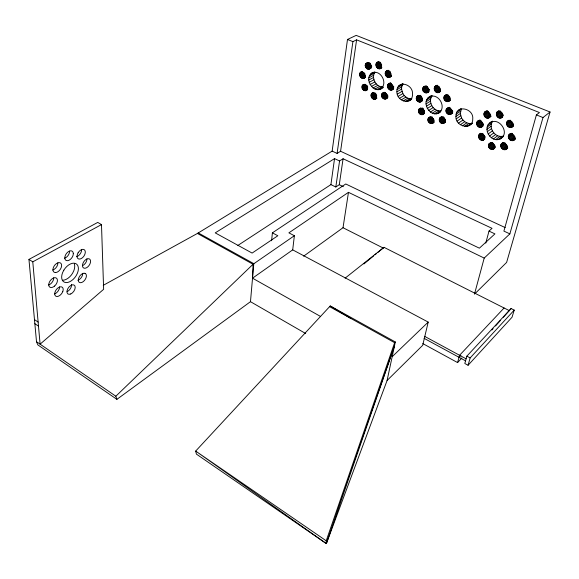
<?xml version="1.0" encoding="UTF-8"?>
<svg xmlns="http://www.w3.org/2000/svg" width="579" height="579" viewBox="0 0 579 579"><rect width="100%" height="100%" fill="white"/><g stroke="black" fill="none" stroke-linecap="round" stroke-linejoin="round"><path stroke-width="0.87" d="M365.356 77.42C361.325 81.451 356.635 72.722 362.114 71.499M361.984 87.255C361.564 82.862 367.817 84.281 367.527 87.936C367.933 92.314 361.701 90.896 361.984 87.255L366.094 85.004M370.111 63.176C373.021 66.643 368.461 72.122 365.776 67.374C363.294 63.958 368.693 60.571 370.401 64.609M383.298 87.407C373.998 96.237 362.041 77.181 373.267 72.259M376.763 98.292C372.789 102.324 368.078 93.668 373.542 92.401M36.506 341.711L40.103 344.172L103.634 289.305L101.491 224.601L97.75 222.416L28.95 259.399L36.506 341.711L37.852 344.91L116.9 399.351L250.475 301.681L252.524 278.188L253.052 264.263L294.364 235.725L288.878 232.852L348.471 192.329L484.21 258.082L509.86 233.873L542.993 117.544L550.05 111.993L356.172 35.377L347.494 39.466L332.143 151.119L197.425 233.446L103.236 285.338M382.929 86.915C375.937 87.277 371.016 77.876 374.902 72.18M381.764 67.786C377.197 72.042 372.811 62.112 379.144 61.483M381.547 95.521C381.185 91.106 387.532 92.546 387.228 96.244C387.575 100.652 381.25 99.204 381.547 95.521L385.585 93.197M391.274 76.327C386.996 80.799 382.01 71.507 387.988 70.276M393.561 88.942C389.327 93.414 384.34 84.179 390.289 82.942M326.368 543.623L326.216 540.793L195.673 451.084L326.368 543.623L394.465 345.931L394.632 342.696L395.319 341.965L330.233 305.965L195.673 451.084L196.419 454.124L326.368 543.623L387.09 380.497L395.319 341.965M396.897 91.837C396.369 79.381 412.965 83.702 412.552 93.769C412.986 106.123 396.557 101.803 396.897 91.837L401.58 89.115L401.696 86.893L403.085 83.774M69.56 251.112L69.48 252.314A5.522 3.452 -54.7 0 1 64.493 258.234M416.25 98.473C415.983 93.964 422.554 95.39 422.229 99.226C422.489 103.721 415.939 102.295 416.25 98.473L420.853 95.673L421.338 97.359L422.489 98.698L417.9 101.513M418.429 111.11C418.19 106.637 424.704 108.135 424.385 111.913C424.602 116.372 418.118 114.866 418.429 111.11L422.229 108.714M422.692 89.238C422.417 84.679 429.09 86.047 428.757 89.962C429.017 94.507 422.366 93.139 422.692 89.238L427.295 86.474L427.78 88.189L429.683 89.955L425.102 92.734M440.677 111.718C430.971 120.475 419.022 100.543 431.116 95.853M427.874 119.94C427.671 115.474 434.207 117.016 433.881 120.779C434.062 125.238 427.555 123.696 427.874 119.94L431.623 117.494M436.515 113.795L441.003 110.871C433.483 111.856 427.497 101.766 432.151 95.73M440.424 91.468C436.059 96.071 430.971 86.633 437.087 85.251M439.237 119.904C439.07 115.402 445.678 116.936 445.345 120.75C445.497 125.238 438.911 123.711 439.237 119.904L442.957 117.436M443.876 97.923C443.666 93.328 450.448 94.732 450.1 98.691C450.296 103.265 443.543 101.868 443.876 97.923L448.378 95.065L448.863 96.794L450.035 98.155L445.548 101.028M445.946 110.835C445.772 106.283 452.489 107.752 452.148 111.653C452.308 116.191 445.613 114.722 445.946 110.835L450.411 107.904L450.889 109.612L452.814 111.4L448.363 114.353M320.115 316.214L252.524 278.188L253.797 263.648L198.184 232.874M455.934 116.459C455.572 104.234 473.738 108.208 472.768 118.731C473.021 130.854 455.058 126.881 455.934 116.459L460.341 113.477L461.311 109.185L456.889 112.145M271.602 240.748L272.391 232.852L345.764 183.977L479.383 248.181L494.929 233.88L489.002 231.093L485.767 243.158M477.48 121.344C480.903 118.442 485.463 125.05 481.489 127.177C477.393 128.878 474.425 121.785 478.92 120.323M479.39 134.285C482.785 131.455 487.33 137.99 483.378 140.089C479.296 141.717 476.358 134.733 480.816 133.242M484.782 112.029C488.256 109.04 492.881 115.764 488.828 117.928C484.681 119.687 481.677 112.492 486.222 111.023M489.306 123.349C498.555 115.482 511.011 133.373 500.061 139.018C490.218 143.303 481.33 126.844 491.441 121.8M488.408 145.684C488.415 141.138 495.226 142.76 494.871 146.661C494.842 151.184 488.061 149.57 488.408 145.684L492.628 142.47L493.084 144.178L495.059 146.002L490.854 149.244M503.556 136.007C495.921 138.569 488.292 128.856 492.23 121.93L487.959 125.028M497.231 111.921C500.763 108.888 505.46 115.691 501.313 117.87C497.108 119.65 494.075 112.435 498.649 110.9M252.524 278.188L292.706 249.867L294.364 235.725M507.711 148C504.164 153.326 497.086 145.119 503.013 142.579M513.616 125.744C509.969 131.122 502.833 122.82 508.84 120.244M515.353 138.924C511.764 144.287 504.635 136.029 510.613 133.452M237.86 245.445L330.906 184.614L334.546 158.617L339.562 160.976L343.079 158.755L492.041 228.336L489.002 231.093M332.143 151.119L337.094 153.421L352.901 41.623L356.592 39.857L539.433 112.55L536.393 114.903L503.904 231.101L509.86 233.873M337.094 153.421L340.582 151.271L356.592 39.857M330.906 184.614L335.82 186.995L339.562 160.976M335.82 186.995L339.287 184.701L343.079 158.755M303.664 256.164L343.021 227.721L348.471 192.329M292.706 249.867L428.207 322.098L422.684 345.337L387.09 380.497M474.462 294.183L484.21 258.082M422.8 343.586L457.584 362.584L459.567 355.282L504.092 307.985M466.848 356.15L464.807 363.489L468.078 365.269L512.046 317.22L514.217 310.12L511.091 308.542L466.848 356.15L470.141 357.931L514.217 310.12M468.078 365.269L470.141 357.931M550.05 111.993L506.618 262.417L475.106 293.546M394.465 345.931L326.216 540.793L394.632 342.696L329.516 306.624M512.227 126.801C515.245 124 510.635 118.586 507.443 121.286M506.328 149.093C509.259 146.357 504.743 141.102 501.624 143.657M513.978 140.002C516.982 137.23 512.393 131.889 509.223 134.516M491.897 329.994L493.098 328.655M495.494 325.97L500.292 320.607M503.296 317.256L511.091 308.542M457.584 362.584L461.904 357.967M459.017 357.301L460.87 355.325M116.9 399.351L115.836 396.217L253.052 264.263L197.425 233.446M392.171 356.722L428.207 322.098M363.981 78.158C366.847 76.204 363.952 70.703 360.731 72.223M380.396 68.517L381.583 66.65L380.859 63.516L376.046 66.057M363.923 263.937L373.614 255.918M374.997 254.774L376.379 253.631M377.769 252.487L383.993 247.327L509.527 310.735M389.696 77.202C391.903 75.791 390.543 73.106 389.928 71.246M380.591 88.934C388.509 83.738 380.598 68.836 371.899 72.99M375.416 99.067C378.326 97.142 375.387 91.699 372.188 93.168M391.99 89.846L393.199 88.022L392.352 84.672L387.633 87.349M345.098 278.173L383.993 247.327M504.012 149.715L507.472 146.986M504.859 149.729L507.624 147.551M505.648 149.52L507.725 147.877M503.165 149.469L507.313 146.205L505.322 144.359L504.866 142.637L500.697 145.879M501.682 148.383L505.843 145.126M511.626 140.654L515.071 137.954M512.487 140.668L515.245 138.504M502.369 149.02L506.524 145.756M513.291 140.444L515.353 138.822M501.153 147.616L505.322 144.359M510.765 140.415L514.905 137.172L512.885 135.32L512.429 133.568L508.268 136.782M509.267 139.322L513.414 136.094M500.821 146.762L504.982 143.512M509.954 139.959L514.101 136.724M501.11 144.272L503.202 142.651M508.731 138.54L512.885 135.32M500.792 145.032L503.578 142.868M492.526 149.498L495.32 147.334M493.301 149.288L494.698 148.21M508.391 137.679L512.545 134.458M508.702 135.146L510.779 133.546M508.376 135.92L511.843 133.242M491.687 149.483L495.19 146.784M490.073 148.796L494.278 145.561M488.871 147.399L493.084 144.178M500.061 139.018L503.549 136.347M489.393 148.166L493.605 144.938M488.531 146.552L492.751 143.339M497.962 139.604L502.159 136.405M510.729 127.481L513.508 125.368M511.532 127.25L513.616 125.665M488.502 144.837L491.318 142.702M495.718 139.582L499.923 136.383M509.86 127.481L513.341 124.84M488.806 144.084L490.92 142.485M508.181 126.794L512.364 123.631L513.168 124.08L508.992 127.242M493.46 138.946L497.679 135.754M491.354 137.744L495.581 134.567M507.486 126.15L511.677 123.001L512.364 123.631M506.951 125.368L511.141 122.22L510.801 121.351L506.611 124.492M438.911 92.401C442.255 90.425 439.056 84.512 435.567 86.177M489.537 136.065L493.778 132.902M506.487 123.588L510.685 120.454M481.786 140.292L484.623 138.178M506.922 121.93L509.021 120.367M482.611 140.306L484.739 138.714M506.589 122.712L510.092 120.106M483.378 140.089L484.789 139.032M488.133 134.017L492.382 130.868M480.954 140.06L485.216 136.89L483.255 135.073L482.792 133.365L478.515 136.506M479.506 138.989L483.776 135.833M480.179 139.611L484.442 136.449M487.229 131.737L491.484 128.603M478.978 138.229L483.255 135.073M478.645 137.375L482.922 134.234M478.898 134.9L481.04 133.336M486.888 129.37L491.151 126.251M478.601 135.66L481.453 133.568M487.134 127.083L491.405 123.978M499.655 118.109L503.187 115.539M500.517 118.109L502.63 116.56M501.313 117.87L502.724 116.835M497.998 117.428L502.239 114.353L503.042 114.794L498.801 117.877M438.433 113.18C447.285 108.02 438.73 92.495 429.596 96.794M497.303 116.792L501.552 113.716L502.239 114.353M491.079 122.155L492.505 121.12M480.722 127.402L482.864 125.86M496.768 116.01L501.016 112.941L500.683 112.073L496.42 115.141M481.489 127.177L482.922 126.142M496.297 114.237L500.553 111.175M479.057 127.17L483.356 124.08L481.388 122.256L480.917 120.533L476.604 123.595M479.89 127.402L483.472 124.825M477.603 126.099L481.909 123.023M496.717 112.565L498.845 111.038M496.398 113.354L499.945 110.813M478.276 126.729L482.582 123.638M477.074 125.339L481.388 122.256M487.207 118.167L490.782 115.612M488.046 118.159L490.905 116.118M488.828 117.928L490.97 116.393M485.571 117.494L489.863 114.439L490.652 114.881L486.36 117.935M476.734 124.485L481.048 121.409M476.987 121.974L479.868 119.933M484.884 116.857L489.183 113.81L489.863 114.439M476.691 122.741L480.288 120.193M484.355 116.082L488.662 113.043L488.191 111.291L483.885 114.324M466.746 126.497L472.428 123.03M468.751 125.889L472.37 123.341M484.015 115.221L488.321 112.181M464.582 126.49L468.939 123.436L471.096 123.436M484.283 112.673L487.156 110.654M483.972 113.455L487.569 110.929M462.404 125.882L466.775 122.835L468.939 123.436M460.363 124.717L464.742 121.677L466.775 122.835M458.59 123.066L462.976 120.048L464.742 121.677M457.2 121.047L461.601 118.044L460.341 113.477M456.295 118.796L460.703 115.8M441.632 123.385L445.338 120.895M456.129 114.193L460.551 111.219M442.428 123.609L445.389 121.619M443.21 123.609L445.432 122.111M440.887 122.958L445.338 119.976L444.18 118.63L443.702 116.944M439.714 121.597L444.18 118.63M450.701 114.338L452.807 112.905M440.228 122.35L444.686 119.368M458.155 110.466L461.101 108.497M439.381 120.765L443.84 117.798M449.174 114.577L452.134 112.601M449.97 114.57L452.185 113.086M432.506 123.392L434.004 122.401M439.302 119.071L443.029 116.603M447.61 113.918L452.054 110.973M446.431 112.55L450.889 109.612M430.248 123.392L433.989 120.924M431.029 123.617L434.018 121.641M440.026 117.703L441.516 116.719M446.945 113.31L451.403 110.365M439.57 118.319L441.806 116.842M431.796 123.609L434.04 122.133M446.091 111.711L450.549 108.772M429.509 122.965L433.997 120.005L432.853 118.673L432.375 117.001M446.018 109.988L449.738 107.549M428.351 121.619L432.853 118.673M428.865 122.364L433.36 119.412M428.011 120.794L432.52 117.855M446.756 108.591L448.247 107.622M446.293 109.221L449.268 107.274M428.192 118.369L430.443 116.9M427.932 119.115L431.688 116.668M434.431 113.81L438.933 110.893M428.634 117.761L430.132 116.784M432.332 113.231L436.834 110.321M447.118 101.68L450.107 99.754M447.922 101.665L450.158 100.225M448.653 101.419L450.151 100.464M446.308 101.463L450.049 99.06M430.349 112.094L434.865 109.192M421.57 114.772L424.602 112.84M428.612 110.48L433.143 107.593M422.337 114.765L424.602 113.318M444.882 100.413L449.376 97.547M420.065 114.128L424.61 111.24L423.466 109.916L422.988 108.237M420.795 114.555L424.581 112.145M444.361 99.66L448.863 96.794M427.244 108.49L431.782 105.617M419.42 113.527L423.973 110.647M444.021 98.806L448.522 95.948M418.574 111.964L423.133 109.091M444.686 95.644L446.192 94.695M444.223 96.288L446.474 94.862M418.914 112.789L423.466 109.916M443.948 97.062L447.697 94.688M426.339 106.268L430.885 103.409M419.167 108.917L420.694 107.962M418.733 109.532L421.02 108.099M418.479 110.278L422.286 107.889M425.949 103.952L430.501 101.108M334.546 158.617L215.222 232.874L252.118 253.081L277.84 235.74L272.391 232.852M426.108 101.701L430.66 98.871M437.391 92.669L440.416 90.794M426.803 99.675L431.362 96.845M438.187 92.654L440.453 91.243M420.18 102.136L422.467 100.724M436.588 92.459L440.38 90.121M427.99 97.996L431.789 95.644M435.176 91.424L439.722 88.623L440.38 89.231L435.835 92.032M418.639 101.933L422.453 99.588M419.413 102.15L422.467 100.268M417.256 100.912L421.845 98.097M434.655 90.664L439.208 87.87L438.723 86.141L434.163 88.927M416.742 100.167L421.338 97.359M434.308 89.817L438.868 87.024M434.496 87.284L437.536 85.431M425.891 92.944L428.938 91.091M434.228 88.066L437.268 86.213M426.665 92.93L428.952 91.533M416.402 99.335L420.998 96.534M427.382 92.683L428.909 91.75M409.056 100.869L411.365 99.472M416.996 96.244L418.53 95.318M416.562 96.867L418.863 95.477M424.349 92.314L428.938 89.535M416.308 97.627L420.144 95.303M434.952 86.64L437.232 85.251M423.184 90.961L427.78 88.189M407.225 101.491L411.076 99.168M423.698 91.706L428.286 88.934M422.836 90.114L427.44 87.349M405.22 101.528L409.845 98.741L411.843 98.698M422.75 88.384L426.585 86.083M403.187 100.97L407.826 98.191L409.845 98.741M401.261 99.863L405.908 97.091L407.826 98.191M423.452 86.973L424.986 86.054M423.01 87.61L426.079 85.772M399.568 98.278L404.222 95.521L405.908 97.091M398.222 96.324L402.883 93.574L401.58 89.115M397.31 94.124L401.985 91.388M383.87 98.9L387.901 96.555M384.615 99.103L387.966 97.149M385.339 99.089L387.351 97.916M386.005 98.857L387.344 98.075M383.16 98.488L387.872 95.759L386.75 94.464L382.039 97.178M382.538 97.902L387.25 95.18M397.013 89.607L401.696 86.893M391.317 90.085L393.669 88.739M398.772 85.916L402.68 83.673M381.699 96.367L386.417 93.653M397.65 87.588L402.34 84.889M381.807 93.957L384.499 92.416M373.317 99.11L376.697 97.178M381.575 94.695L385.621 92.379M389.826 89.904L393.749 87.653M374.048 99.313L376.748 97.764M390.579 90.107L393.713 88.305M374.765 99.298L376.791 98.141M372 98.126L376.741 95.419L376.249 94.71L371.508 97.402M388.48 88.898L393.192 86.213L390.883 83.76L388.719 83.825M372.623 98.705L376.676 96.389M382.205 93.342L384.232 92.191M389.11 89.492L393.821 86.799M387.973 88.167L392.692 85.489M371.009 95.759L375.757 93.074M387.474 86.488L391.411 84.266M371.168 96.599L375.916 93.907M388.154 84.273L390.521 82.942M371.646 93.603L373.687 92.459M378.832 89.571L382.893 87.277M371.255 94.211L373.969 92.676M387.749 84.903L390.897 83.123M371.038 94.949L374.432 93.031M387.517 85.656L391.455 83.434M376.9 89.622L381.648 86.959M374.939 89.086L379.694 86.43M373.064 88.008L377.826 85.359M365.009 90.794L367.057 89.658M389.016 77.456L391.39 76.139M365.718 90.773L367.086 90.02M363.59 90.194L367.694 87.928M387.525 77.282L391.476 75.096M371.407 86.452L376.176 83.81M364.285 90.599L367.701 88.703M388.277 77.477L391.44 75.726M386.171 76.283L390.926 73.663L390.42 72.932L385.665 75.545M362.982 89.615L367.766 86.973M386.801 76.877L390.76 74.691M362.143 88.095L366.941 85.46L367.274 86.264L362.483 88.898M370.075 84.527L374.859 81.9M369.17 82.356L373.954 79.743M362.005 86.437L365.436 84.563M385.158 73.851L389.24 71.622M385.317 74.72L390.08 72.107M385.426 72.237L388.61 70.508M362.606 85.084L363.974 84.339M385.194 73.005L389.283 70.776M362.222 85.699L364.965 84.201M28.95 259.399L32.779 261.831L101.491 224.601M368.736 80.09L373.535 77.485M385.838 71.601L388.219 70.305M368.809 77.876L373.614 75.284M370.444 74.206L374.57 71.999M362.62 78.433L365.378 76.956M363.33 78.404L365.4 77.296M369.395 75.871L374.2 73.287M378.239 68.619L381.67 66.788M361.202 77.839L365.335 75.632M378.992 68.807L381.735 67.345M361.897 78.237L365.342 76.399M379.723 68.778L381.778 67.678M360.087 76.537L364.915 73.967L364.582 73.164L359.74 75.726M376.9 67.62L381.706 65.072L381.199 64.341L376.393 66.889M377.53 68.213L381.648 66.02M360.579 77.253L364.719 75.053M375.887 65.188L380.7 62.655M368.338 69.285L371.103 67.83M359.602 74.047L363.062 72.223M369.062 69.248L371.132 68.156M359.581 74.872L363.728 72.686M376.14 63.574L378.898 62.127M366.898 68.691L371.732 66.151L371.11 65.572L366.275 68.105M375.916 64.341L380.048 62.17M360.196 72.672L362.273 71.586M367.6 69.089L371.747 66.911M359.812 73.294L362.577 71.839M365.776 67.374L370.611 64.848M376.545 62.93L378.608 61.852M365.429 66.556L370.271 64.03M365.291 64.855L369.445 62.698M365.262 65.695L369.416 63.538M365.899 63.458L367.976 62.38M365.508 64.088L368.28 62.655M82.551 265.609L83.072 265.385A5.356 3.257 -55.3 0 0 86.908 258.922M377.103 62.467L379.252 62.358L381.112 64.095M386.403 71.137L388.574 71.051L390.441 72.788M347.494 39.466L352.901 41.623M536.393 114.903L542.993 117.544M340.582 151.271L505.228 227.59M339.287 184.701L343.354 186.67M343.021 227.721L383.341 248.109M424.762 336.428L466.102 358.821M424.06 338.317L465.545 360.84M250.475 301.681L305.683 333.533M330.233 305.965L350.708 318.363M34.849 323.697L38.504 326.136M34.472 319.615L38.127 322.076L40.103 344.172L115.836 396.217M461.601 118.044L462.976 120.048M439.208 87.87L439.722 88.623M402.883 93.574L404.222 95.521M511.141 122.22L511.677 123.001M501.016 112.941L501.552 113.716M488.662 113.043L489.183 113.81M32.779 261.831L38.127 322.076M57.857 262.844A5.587 3.496 -53.8 0 1 52.725 270.038M82.754 273.339A5.349 3.213 -54.7 0 1 77.89 280.258M59.507 286.837A5.508 3.344 -53.2 0 1 59.087 289.239L58.479 290.484A5.508 3.344 -53.2 0 1 54.484 293.937M74.336 263.93A10.929 6.702 -54.2 0 1 73.779 270.813L72.549 273.288A10.929 6.702 -54.2 0 1 62.568 280.25M71.492 284.347A5.406 3.25 -53.8 0 1 67.128 291.635M81.581 249.65A5.428 3.351 -55.4 0 1 80.532 253.327L79.721 254.478A5.428 3.351 -55.4 0 1 76.616 256.649M53.688 277.797A5.58 3.445 -53.1 0 1 50.807 283.71L49.707 284.492A5.58 3.445 -53.1 0 1 48.578 284.984M73.301 253.407L73.222 254.608A5.537 3.438 -54.9 0 1 69.328 260.087A5.537 3.438 -54.9 0 1 65.036 259.16L64.819 258.118A5.537 3.438 -54.9 0 1 68.8 251.402A5.537 3.438 -54.9 0 1 73.301 253.407M78.107 252.806L77.492 254.065A5.443 3.336 -55.5 0 0 78.411 258.864A5.443 3.336 -55.5 0 0 83.427 256.743L84.245 255.585A5.443 3.336 -55.5 0 0 83.941 249.535A5.443 3.336 -55.5 0 0 78.107 252.806M62.764 291.592L62.148 292.844A5.515 3.329 -53.3 0 1 56.163 296.354A5.515 3.329 -53.3 0 1 55.75 290.448L56.59 289.268A5.515 3.329 -53.3 0 1 61.743 286.952A5.515 3.329 -53.3 0 1 62.764 291.592M63.849 270.14L62.583 272.673A10.958 6.673 -54.3 0 0 64.45 282.226L66.259 282.588A10.958 6.673 -54.3 0 0 76.225 275.582L77.463 273.107A10.958 6.673 -54.3 0 0 75.74 263.575L73.96 263.163A10.958 6.673 -54.3 0 0 63.849 270.14M54.52 286.091L53.413 286.873A5.595 3.431 -53.2 0 1 48.759 285.1A5.595 3.431 -53.2 0 1 52.783 278.347L53.919 277.855A5.595 3.431 -53.2 0 1 57.401 280.149A5.595 3.431 -53.2 0 1 54.52 286.091M86.358 259.269L85.316 260.007A5.37 3.242 -55.4 0 0 82.486 265.783A5.37 3.242 -55.4 0 0 85.692 268.106L86.741 267.643A5.37 3.242 -55.4 0 0 90.577 261.151A5.37 3.242 -55.4 0 0 86.358 259.269M55.396 272.557L54.448 272.376A5.602 3.481 -53.9 0 1 53.999 266.239A5.602 3.481 -53.9 0 1 60.136 262.815L60.882 263.336A5.602 3.481 -53.9 0 1 60.549 268.946A5.602 3.481 -53.9 0 1 55.396 272.557M85.091 273.382L84.223 273.208A5.363 3.199 -54.8 0 0 79.352 276.719A5.363 3.199 -54.8 0 0 78.968 282.082L79.663 282.552A5.363 3.199 -54.8 0 0 85.366 279.201A5.363 3.199 -54.8 0 0 85.091 273.382M70.732 293.98A5.421 3.235 -53.9 0 0 74.814 285.78A5.421 3.235 -53.9 0 0 67.685 288.928A5.421 3.235 -53.9 0 0 70.732 293.98"/></g></svg>
